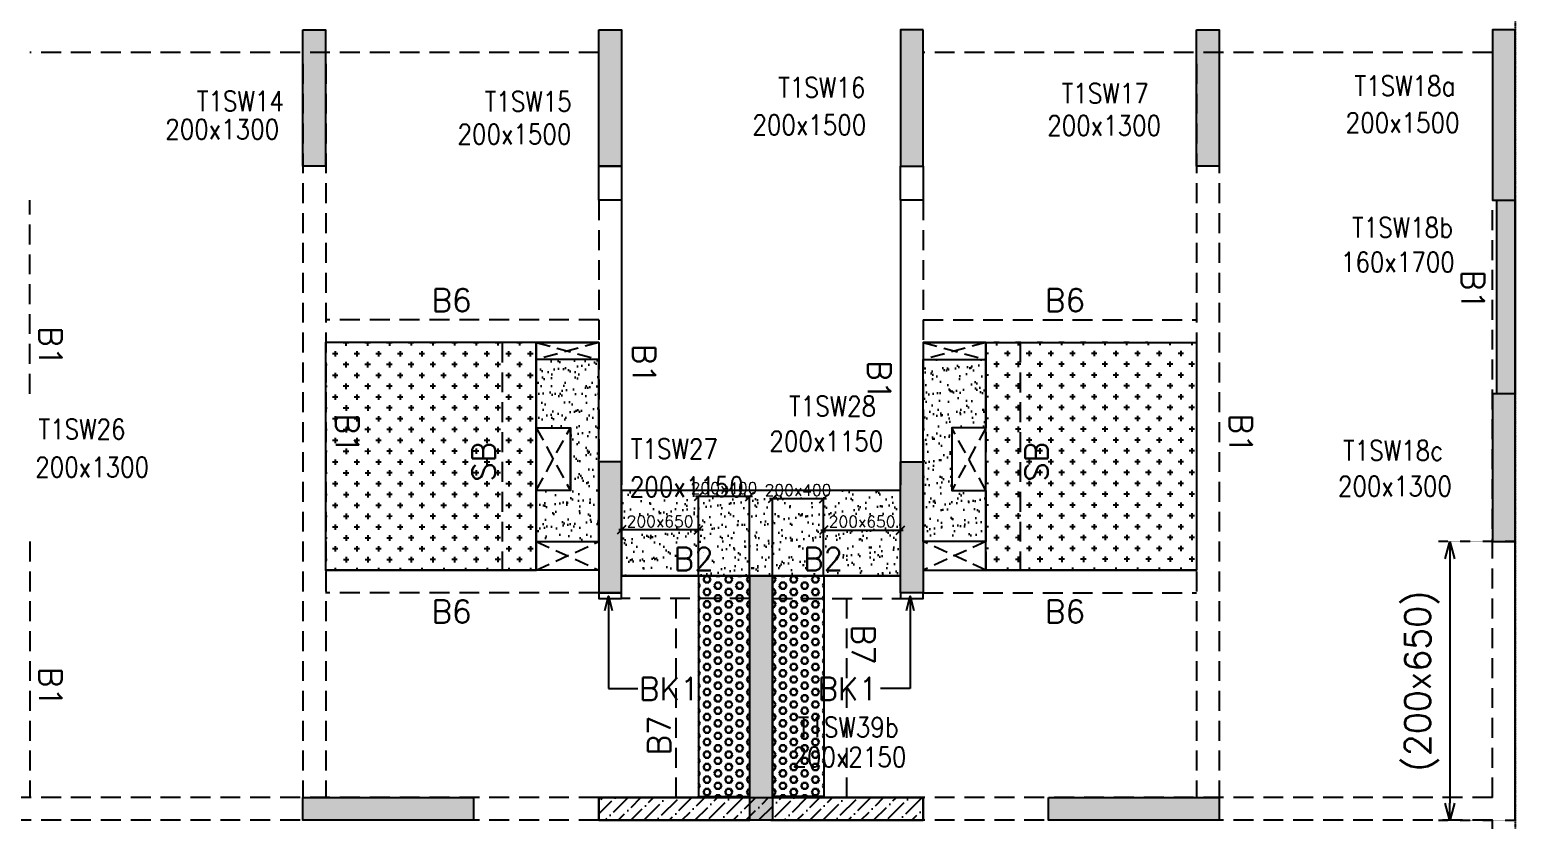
# Model space of a CAD drawing. Header units: millimetres. Extents: x 1078357 to 2594950, y -5122486 to -4636555.
# Drawn here: x 1387176 to 1400227, y -4663760 to -4656810 of the extents above; entities that cross this region are included whole.
import ezdxf

# ---------------------------------------------------------------- set-up
doc = ezdxf.new("R2010")
doc.units = ezdxf.units.MM
doc.header["$PDMODE"] = 35
for name, pattern in [('CONTINOUS', [0]), ('DOT', [0.25, 0, -0.25]), ('HIDDEN', [0.375, 0.25, -0.125]), ('New Retail block$0$CONTINOUS', [0])]:
    doc.linetypes.add(name, pattern=pattern)
doc.layers.get('0').update_dxf_attribs({"lineweight": 0})
doc.layers.get('Defpoints').update_dxf_attribs({"lineweight": 0})
for name, color, linetype, lineweight in [('A-_ANOTDIMA_D-', 6, 'Continuous', 13), ('COL. NO.', 30, 'Continuous', 25), ('COL. SIZE', 7, 'Continuous', 25), ('DIM', 9, 'Continuous', 25), ('HATCH', 8, 'Continuous', 30)]:
    doc.layers.add(name, color=color, linetype=linetype, lineweight=lineweight)
for name, color, linetype in [('B-200x325', 201, 'HIDDEN'), ('DROP SLAB', 8, 'Continuous'), ('EXPANSION JOINT', 10, 'HIDDEN'), ('NON STR. RCC WALL', 6, 'Continuous'), ('S-BEAM', 3, 'HIDDEN'), ('S-BEAM NO.', 6, 'Continuous'), ('S-COLUM_STOP', 12, 'Continuous'), ('S-COLUMN', 1, 'Continuous'), ('S-CUTOUT', 8, 'HIDDEN'), ('S-DIM', 2, 'Continuous'), ('S-SLAB-PROJECTION', 54, 'New Retail block$0$CONTINOUS'), ('SLAB FOLD', 8, 'Continuous')]:
    doc.layers.add(name, color=color, linetype=linetype)
doc.styles.add('Roman', font='romans')
doc.styles.add('ROMANS', font='romans.shx', dxfattribs={"width": 0.85})
doc.dimstyles.new('HARESH', dxfattribs={"dimtxt": 150, "dimasz": 75, "dimexe": 0, "dimexo": 0, "dimgap": 25, "dimtad": 1, "dimdec": 0, "dimdsep": 46, "dimtxsty": 'Roman', "dimblk": 'OBLIQUE', "dimcen": 225, "dimdle": 25, "dimclrd": 2, "dimclre": 2, "dimclrt": 7, "dimadec": 8, "dimazin": 1, "dimtfac": 1, "dimtdec": 0, "dimtmove": 0, "dimatfit": 0, "dimfxl": 1, "dimlwd": -1, "dimlwe": -1, "dimarcsym": 0})
pattern_1 = [(180.03079016, (-1908740.52, 9380896.72), (-95.1987999, -95.3011726), [47.625, -142.875]), (270.03079016, (-1908764.35, 9380920.52), (95.3011726, -95.1987999), [47.625, -142.875])]
pattern_2 = [(180, (1358376.37, -4474804.687), (-7e-15, -54.992613), [31.75, -63.5]), (300, (1358376.37, -4474804.687), (47.625, 27.496307), [31.75, -63.5]), (240, (1358344.62, -4474804.687), (47.625, -27.496307), [31.75, -63.5])]

# ---------------------------------------------------------------- blocks, each defined once
blk = doc.blocks.new('_Open30')
at = {"color": 0, "linetype": 'ByBlock', "lineweight": -2}
for p, q in [((-1, 0.268), (0, 0)), ((0, 0), (-1, -0.268)), ((0, 0), (-1, 0))]:
    blk.add_line(p, q, dxfattribs=at)
blk = doc.blocks.new('*D1581')
at = {"layer": 'Defpoints', "color": 0, "linetype": 'CONTINOUS', "ltscale": 0.5, "transparency": 16777216}
for p in [(1400226, -4661310, 0), (1399652, -4663760), (1400226, -4663760, 0)]:
    blk.add_point(p, dxfattribs=at)
at = {"layer": 'S-DIM', "color": 2, "linetype": 'DOT', "ltscale": 0.5, "transparency": 16777216}
for p, q in [((1400226, -4661310), (1399552, -4661310)), ((1400226, -4663760), (1399552, -4663760))]:
    blk.add_line(p, q, dxfattribs=at)
at = {"layer": 'S-DIM', "color": 2, "linetype": 'CONTINOUS', "ltscale": 0.5, "transparency": 16777216}
blk.add_line((1399652, -4661460), (1399652, -4663610), dxfattribs=at)
at = {"layer": 'S-DIM', "color": 2, "linetype": 'CONTINOUS', "ltscale": 0.5, "transparency": 16777216, "xscale": 150, "yscale": 150, "zscale": 150}
for p, rotation in [((1399652, -4661310), 90), ((1399652, -4663760), 270)]:
    blk.add_blockref('_Open30', p, dxfattribs=dict(at, rotation=rotation))
at = {"layer": 'S-DIM', "color": 7, "linetype": 'CONTINOUS', "ltscale": 0.5, "transparency": 16777216, "insert": (1399406, -4662535), "char_height": 225, "attachment_point": 5, "rotation": 90, "style": 'Roman'}
blk.add_mtext('(200x650)', dxfattribs=at)
blk = doc.blocks.new('_Oblique')
at = {"color": 0, "linetype": 'ByBlock', "lineweight": -2}
blk.add_line((-0.5, -0.5), (0.5, 0.5), dxfattribs=at)
blk = doc.blocks.new('*D1179')
at = {"layer": 'Defpoints', "color": 0, "ltscale": 700, "transparency": 16777216}
for p in [(1393051, -4660914), (1393051, -4661609, 0), (1393501, -4661609, 0)]:
    blk.add_point(p, dxfattribs=at)
at = {"layer": 'DIM', "color": 2, "ltscale": 700, "transparency": 16777216}
for p, q in [((1393526, -4660914), (1393026, -4660914)), ((1393051, -4661609), (1393051, -4660914)), ((1393501, -4661609), (1393501, -4660914))]:
    blk.add_line(p, q, dxfattribs=at)
at = {"layer": 'DIM', "color": 2, "ltscale": 700, "transparency": 16777216, "xscale": 75, "yscale": 75, "zscale": 75, "rotation": 180}
blk.add_blockref('_Oblique', (1393051, -4660914), dxfattribs=at)
at = {"layer": 'DIM', "color": 2, "ltscale": 700, "transparency": 16777216, "xscale": 75, "yscale": 75, "zscale": 75}
blk.add_blockref('_Oblique', (1393501, -4660914), dxfattribs=at)
at = {"layer": 'DIM', "color": 7, "ltscale": 700, "transparency": 16777216, "insert": (1393276, -4660839), "char_height": 150, "attachment_point": 5, "style": 'Roman'}
blk.add_mtext('{\\H0.666667x;200x400}', dxfattribs=at)
blk = doc.blocks.new('*D1180')
at = {"layer": 'Defpoints', "color": 0, "ltscale": 700, "transparency": 16777216}
for p in [(1392376, -4661207), (1392376, -4661609, 0), (1393051, -4661609, 0)]:
    blk.add_point(p, dxfattribs=at)
at = {"layer": 'DIM', "color": 2, "ltscale": 700, "transparency": 16777216}
for p, q in [((1393076, -4661207), (1392351, -4661207)), ((1392376, -4661609), (1392376, -4661207)), ((1393051, -4661609), (1393051, -4661207))]:
    blk.add_line(p, q, dxfattribs=at)
at = {"layer": 'DIM', "color": 2, "ltscale": 700, "transparency": 16777216, "xscale": 75, "yscale": 75, "zscale": 75, "rotation": 180}
blk.add_blockref('_Oblique', (1392376, -4661207), dxfattribs=at)
at = {"layer": 'DIM', "color": 2, "ltscale": 700, "transparency": 16777216, "xscale": 75, "yscale": 75, "zscale": 75}
blk.add_blockref('_Oblique', (1393051, -4661207), dxfattribs=at)
at = {"layer": 'DIM', "color": 7, "ltscale": 700, "transparency": 16777216, "insert": (1392714, -4661132), "char_height": 150, "attachment_point": 5, "style": 'Roman'}
blk.add_mtext('{\\H0.666667x;200x650}', dxfattribs=at)
blk = doc.blocks.new('*D1181')
at = {"layer": 'Defpoints', "color": 0, "ltscale": 700, "transparency": 16777216}
for p in [(1394151, -4660932), (1393701, -4661609, 0), (1394151, -4661609, 0)]:
    blk.add_point(p, dxfattribs=at)
at = {"layer": 'DIM', "color": 2, "ltscale": 700, "transparency": 16777216}
for p, q in [((1393676, -4660932), (1394176, -4660932)), ((1393701, -4661609), (1393701, -4660932)), ((1394151, -4661609), (1394151, -4660932))]:
    blk.add_line(p, q, dxfattribs=at)
at = {"layer": 'DIM', "color": 2, "ltscale": 700, "transparency": 16777216, "xscale": 75, "yscale": 75, "zscale": 75, "rotation": 180}
blk.add_blockref('_Oblique', (1393701, -4660932), dxfattribs=at)
at = {"layer": 'DIM', "color": 2, "ltscale": 700, "transparency": 16777216, "xscale": 75, "yscale": 75, "zscale": 75}
blk.add_blockref('_Oblique', (1394151, -4660932), dxfattribs=at)
at = {"layer": 'DIM', "color": 7, "ltscale": 700, "transparency": 16777216, "insert": (1393926, -4660857), "char_height": 150, "attachment_point": 5, "style": 'Roman'}
blk.add_mtext('{\\H0.666667x;200x400}', dxfattribs=at)
blk = doc.blocks.new('*D1182')
at = {"layer": 'Defpoints', "color": 0, "ltscale": 700, "transparency": 16777216}
for p in [(1394826, -4661209), (1394151, -4661609, 0), (1394826, -4661609, 0)]:
    blk.add_point(p, dxfattribs=at)
at = {"layer": 'DIM', "color": 2, "ltscale": 700, "transparency": 16777216}
for p, q in [((1394126, -4661209), (1394851, -4661209)), ((1394151, -4661609), (1394151, -4661209)), ((1394826, -4661609), (1394826, -4661209))]:
    blk.add_line(p, q, dxfattribs=at)
at = {"layer": 'DIM', "color": 2, "ltscale": 700, "transparency": 16777216, "xscale": 75, "yscale": 75, "zscale": 75, "rotation": 180}
blk.add_blockref('_Oblique', (1394151, -4661209), dxfattribs=at)
at = {"layer": 'DIM', "color": 2, "ltscale": 700, "transparency": 16777216, "xscale": 75, "yscale": 75, "zscale": 75}
blk.add_blockref('_Oblique', (1394826, -4661209), dxfattribs=at)
at = {"layer": 'DIM', "color": 7, "ltscale": 700, "transparency": 16777216, "insert": (1394489, -4661134), "char_height": 150, "attachment_point": 5, "style": 'Roman'}
blk.add_mtext('{\\H0.666667x;200x650}', dxfattribs=at)
blk = doc.blocks.new('G$CD63B60BD')
at = {"layer": 'COL. NO.', "linetype": 'Continuous', "style": 'ROMANS', "width": 0.85}
for s, p in [('T1SW16', (38076, 15305, -320)), ('T1SW17', (40566, 15253, -320)), ('T1SW18a', (43138, 15318, 0)), ('T1SW14', (32968, 15184, -270)), ('T1SW15', (35497, 15181, -320)), ('T1SW18b', (43117, 14074, 0)), ('T1SW28', (38171, 12503, -320)), ('T1SW26', (31577, 12301, -320)), ('T1SW27', (36781, 12127, -320)), ('T1SW18c', (43038, 12113, 0)), ('T1SW39b', (38247, 9681, -320))]:
    blk.add_text(s, height=175, dxfattribs=at).set_placement(p)
at = {"layer": 'COL. SIZE', "linetype": 'Continuous', "style": 'ROMANS', "width": 0.85}
for s, p in [('200x1500', (37849, 14976, -320)), ('200x1300', (40439, 14970, -320)), ('200x1500', (43061, 14995, 0)), ('200x1300', (32691, 14937, -320)), ('200x1500', (35258, 14894, -320)), ('160x1700', (43019, 13770, 0)), ('200x1150', (37998, 12195, -320)), ('200x1300', (31548, 11967, -320)), ('200x1150', (36772, 11794, -320)), ('200x1300', (42993, 11799, 0)), ('200x2150', (38201, 9419, -320))]:
    blk.add_text(s, height=175, dxfattribs=at).set_placement(p)

msp = doc.modelspace()

# ---------------------------------------------------------------- hatches: boundary and pattern name
at = {"layer": 'DROP SLAB'}
h = msp.add_hatch(dxfattribs=at)
h.set_pattern_fill('CROSS', color=8, scale=15, angle=0.03079)
h.set_pattern_definition(pattern_1)
h.paths.add_polyline_path([(1391626.1, -4659559.9), (1389776.2, -4659560.1), (1389776.2, -4661560), (1391626.1, -4661559.8)])
h = msp.add_hatch(dxfattribs=at)
h.set_pattern_fill('CROSS', color=8, scale=15, angle=179.96921)
h.set_pattern_definition(pattern_1)
h.paths.add_polyline_path([(1395576.2, -4659560), (1397426.2, -4659560), (1397426.2, -4661559.8), (1395576.2, -4661559.8)])
at = {"layer": 'HATCH'}
h = msp.add_hatch(dxfattribs=at)
h.set_pattern_fill('AR-SAND', color=8, scale=3, angle=179.97015)
h.set_pattern_definition([(37.47015413, (-4737081.49, 23382818.12), (-4.72361136, 146.8264517), [0, -115.824, 0, -129.54, 0, -123.825]), (7.4701541, (-4737081.5, 23382818.12), (134.9689868, 214.9772528), [0, -62.484, 0, -104.394, 0, -40.005]), (327.47015413, (-4737175.22, 23382818.17), (237.29790347, 0.3075449), [0, -38.1, 0, -137.16, 0, -179.07]), (317.4701541, (-4737175.22, 23382818.17), (229.1017424, 66.759465), [0, -19.05, 0, -89.916, 0, -102.87])])
h.paths.add_polyline_path([(1392175.5, -4659709.6), (1391625.5, -4659709.6), (1391625.5, -4660309.7), (1391925.4, -4660309.7), (1391925.4, -4660859.6), (1391625.5, -4660859.6), (1391625.5, -4661309.6), (1392175.4, -4661309.6)])
h = msp.add_hatch(dxfattribs=at)
h.set_pattern_fill('AR-SAND', color=8, scale=3, angle=179.97015)
h.set_pattern_definition([(37.47015413, (-3639856.78, 18698798.93), (-4.72361136, 146.8264517), [0, -115.824, 0, -129.54, 0, -123.825]), (7.4701541, (-3639856.78, 18698798.93), (134.9689868, 214.9772528), [0, -62.484, 0, -104.394, 0, -40.005]), (327.4701541, (-3639950.5, 18698798.98), (237.2979035, 0.3075449), [0, -38.1, 0, -137.16, 0, -179.07]), (317.4701541, (-3639950.5, 18698798.98), (229.1017424, 66.759465), [0, -19.05, 0, -89.916, 0, -102.87])])
h.paths.add_polyline_path([(1395026.2, -4659709.7), (1395576.2, -4659709.7), (1395576.2, -4660309.7), (1395276.2, -4660309.7), (1395276.2, -4660859.7), (1395576.2, -4660859.6), (1395576.2, -4661309.7), (1395026.2, -4661309.7)])
h = msp.add_hatch(dxfattribs=at)
h.set_pattern_fill('AR-SAND', color=8, scale=3, angle=179.97015)
h.set_pattern_definition([(37.4701541, (-2602581.73, 14014729.65), (-4.72361136, 146.8264517), [0, -115.824, 0, -129.54, 0, -123.825]), (7.4701541, (-2602581.73, 14014729.65), (134.9689868, 214.9772528), [0, -62.484, 0, -104.394, 0, -40.005]), (327.4701541, (-2602675.46, 14014729.7), (237.2979035, 0.3075449), [0, -38.1, 0, -137.16, 0, -179.07]), (317.4701541, (-2602675.46, 14014729.7), (229.1017424, 66.759465), [0, -19.05, 0, -89.916, 0, -102.87])])
h.paths.add_polyline_path([(1394826.5, -4660859.6), (1392376.5, -4660859.6), (1392376.5, -4661609.7), (1394826.5, -4661609.7)])
h = msp.add_hatch(dxfattribs=at)
h.set_pattern_fill('AR-SAND', color=8, scale=3, angle=179.97015)
h.set_pattern_definition([(37.4701541, (-2602581.78, 14014729.65), (-4.72361136, 146.8264517), [0, -115.824, 0, -129.54, 0, -123.825]), (7.4701541, (-2602581.78, 14014729.65), (134.9689868, 214.9772528), [0, -62.484, 0, -104.394, 0, -40.005]), (327.4701541, (-2602675.5, 14014729.7), (237.2979035, 0.3075449), [0, -38.1, 0, -137.16, 0, -179.07]), (317.4701541, (-2602675.5, 14014729.7), (229.1017424, 66.759465), [0, -19.05, 0, -89.916, 0, -102.87])])
h.paths.add_polyline_path([(1394826.5, -4661009.7), (1392376.5, -4661009.7), (1392376.5, -4661609.7), (1394826.5, -4661609.7)])
at = {"layer": 'HATCH', "ltscale": 1000}
h = msp.add_hatch(dxfattribs=at)
h.set_pattern_fill('HEX', color=8, scale=10, angle=180)
h.set_pattern_definition(pattern_2)
h.paths.add_polyline_path([(1393501.4, -4663549.1), (1393051.4, -4663549.1), (1393051.4, -4661609.7), (1393501.4, -4661609.7)])
h = msp.add_hatch(dxfattribs=at)
h.set_pattern_fill('HEX', color=8, scale=10, angle=180)
h.set_pattern_definition(pattern_2)
h.paths.add_polyline_path([(1393701.7, -4663549.1), (1394151.7, -4663549.1), (1394151.7, -4661609.7), (1393701.7, -4661609.7)])
at = {"layer": 'S-COLUM_STOP', "lineweight": 25}
h = msp.add_hatch(dxfattribs=at)
h.set_pattern_fill('ANSI36', color=256, scale=25)
h.set_pattern_definition([(45, (2292070.08, -9350090.68), (42.0949506, 154.3481521), [198.4375, -39.6875, 0, -39.6875])])
h.paths.add_polyline_path([(1392176.3, -4663559.7), (1395026.3, -4663559.7), (1395026.3, -4663759.7), (1392176.3, -4663759.7)])
at = {"layer": 'S-COLUMN', "lineweight": 25}
h = msp.add_hatch(color=1, dxfattribs=at)
h.dxf.hatch_style = 1
h.paths.add_polyline_path([(1389576.3, -4658009.8), (1389776.3, -4658009.8), (1389776.3, -4656809.7), (1389576.3, -4656809.7)])
at = {"layer": 'S-COLUMN', "lineweight": 25, "extrusion": (-1.00316e-06, 2.11765e-11, 1)}
h = msp.add_hatch(color=1, dxfattribs=at)
h.dxf.hatch_style = 1
h.paths.add_polyline_path([(1392176.3, -4656809.7), (1392376.3, -4656809.7), (1392376.3, -4658009.7), (1392176.3, -4658009.7)])
at = {"layer": 'S-COLUMN', "lineweight": 25}
h = msp.add_hatch(color=1, dxfattribs=at)
h.dxf.hatch_style = 1
h.paths.add_polyline_path([(1394826.3, -4658009.7), (1394826.3, -4656809.7), (1395026.3, -4656809.7), (1395026.3, -4658009.7)])
h = msp.add_hatch(color=1, dxfattribs=at)
h.dxf.hatch_style = 1
h.paths.add_polyline_path([(1397426.3, -4658009.8), (1397626.3, -4658009.8), (1397626.3, -4656809.7), (1397426.3, -4656809.7)])
h = msp.add_hatch(color=1, dxfattribs=at)
h.dxf.hatch_style = 1
h.paths.add_polyline_path([(1400226.3, -4656809.7), (1400026.3, -4656809.7), (1400026.3, -4658309.7), (1400226.3, -4658309.7)])
at = {"layer": 'S-COLUMN', "lineweight": 25, "extrusion": (1.00316e-06, -2.11765e-11, 1)}
h = msp.add_hatch(color=1, dxfattribs=at)
h.dxf.hatch_style = 1
h.paths.add_polyline_path([(1400226.2, -4660009.7), (1400066.2, -4660009.7), (1400066.2, -4658309.7), (1400226.2, -4658309.7)])
at = {"layer": 'S-COLUMN', "lineweight": 25}
h = msp.add_hatch(color=1, dxfattribs=at)
h.dxf.hatch_style = 1
h.paths.add_polyline_path([(1400026.3, -4661309.7), (1400226.3, -4661309.7), (1400226.3, -4660009.7), (1400026.3, -4660009.7)])
at = {"layer": 'S-COLUMN', "lineweight": 25, "extrusion": (-1.00316e-06, 2.11765e-11, 1)}
h = msp.add_hatch(color=1, dxfattribs=at)
h.dxf.hatch_style = 1
h.paths.add_polyline_path([(1392176.3, -4661759.7), (1392376.3, -4661759.7), (1392376.3, -4660609.7), (1392176.3, -4660609.7)])
at = {"layer": 'S-COLUMN', "lineweight": 25}
h = msp.add_hatch(color=1, dxfattribs=at)
h.dxf.hatch_style = 1
h.paths.add_polyline_path([(1395026.3, -4661759.7), (1394826.3, -4661759.7), (1394826.3, -4660609.7), (1395026.3, -4660609.7)])
h = msp.add_hatch(color=1, dxfattribs=at)
h.dxf.hatch_style = 1
h.paths.add_polyline_path([(1393501.3, -4661609.7), (1393701.3, -4661609.7), (1393701.3, -4663759.7), (1393501.3, -4663759.7)])
h = msp.add_hatch(color=1, dxfattribs=at)
h.dxf.hatch_style = 1
h.paths.add_polyline_path([(1389576.3, -4663559.7), (1391076.3, -4663559.7), (1391076.3, -4663759.7), (1389576.3, -4663759.7)])
h = msp.add_hatch(color=1, dxfattribs=at)
h.dxf.hatch_style = 1
h.paths.add_polyline_path([(1396126.3, -4663559.7), (1397626.3, -4663559.7), (1397626.3, -4663759.7), (1396126.3, -4663759.7)])

# ---------------------------------------------------------------- linework, layer by layer
at = {"layer": 'DROP SLAB', "color": 3, "linetype": 'CONTINOUS', "ltscale": 500, "elevation": 0}
for points in [[(1391626.1, -4659559.9), (1389776.2, -4659560.1), (1389776.2, -4661560), (1391626.1, -4661559.8)], [(1391625.8, -4659559.9), (1392175.8, -4659559.9), (1392175.8, -4659709.7), (1391625.8, -4659709.7)], [(1395576.2, -4659559.9), (1395026.2, -4659559.9), (1395026.2, -4659709.7), (1395576.2, -4659709.7)], [(1395576.2, -4659560), (1397426.2, -4659560), (1397426.2, -4661559.8), (1395576.2, -4661559.8)], [(1391626.1, -4660309.6), (1391926.1, -4660309.6), (1391926.1, -4660859.6), (1391626.1, -4660859.6)], [(1395576.2, -4660309.7), (1395276.2, -4660309.7), (1395276.2, -4660859.7), (1395576.2, -4660859.7)], [(1391626.2, -4661309.7), (1392176.1, -4661309.7), (1392176.1, -4661559.7), (1391626.2, -4661559.7)], [(1395576.2, -4661309.7), (1395026.4, -4661309.7), (1395026.4, -4661559.7), (1395576.2, -4661559.7)]]:
    msp.add_lwpolyline(points, close=True, dxfattribs=at)
at = {"layer": 'EXPANSION JOINT'}
msp.add_line((1400226.5, -4654069.7, 0), (1400226.5, -4674402.2, 0), dxfattribs=at)
msp.add_line((1400226.5, -4654069.7, 0), (1400226.5, -4674402.2, 0), dxfattribs=at)
at = {"layer": 'NON STR. RCC WALL', "elevation": 0}
for points in [[(1392376.2, -4658009.6), (1392376.2, -4658309.6), (1392176.3, -4658309.6), (1392176.3, -4658009.6)], [(1395026.2, -4658009.6), (1395026.2, -4658309.6), (1394826.3, -4658309.6), (1394826.3, -4658009.6)], [(1393501.3, -4663560.2), (1392176.3, -4663560), (1392176.3, -4663759.4), (1393501.3, -4663759.7)], [(1395026.3, -4663560.2), (1393701.3, -4663560), (1393701.3, -4663759.4), (1395026.3, -4663759.7)]]:
    msp.add_lwpolyline(points, close=True, dxfattribs=at)
at = {"layer": 'S-BEAM', "linetype": 'HIDDEN', "ltscale": 700}
for p, q in [((1392176.5, -4657009.7, 0), (1387176.5, -4657009.7, 0)), ((1400026.5, -4657009.7, 0), (1395026.5, -4657009.7, 0)), ((1389576.5, -4657109.7, 0), (1389576.5, -4663559.6, 0)), ((1389776.5, -4657109.7, 0), (1389776.5, -4663559.6, 0)), ((1397426.5, -4657109.7, 0), (1397426.5, -4663559.6, 0)), ((1397626.5, -4657109.7, 0), (1397626.5, -4663559.6, 0)), ((1387176.5, -4660009.7, 0), (1387176.5, -4658309.7, 0)), ((1392176.5, -4658309.7, 0), (1392176.5, -4660809.7, 0)), ((1395026.5, -4658309.7, 0), (1395026.5, -4660809.7, 0)), ((1400026.5, -4663559.6, 0), (1400026.5, -4658309.7, 0)), ((1391326.2, -4659559.7, 0), (1391326.2, -4661559.5, 0)), ((1395576.1, -4659560.2, 0), (1395576.1, -4661560, 0)), ((1395876.1, -4659560.2, 0), (1395876.1, -4661560, 0)), ((1387176.5, -4661309.7, 0), (1387176.5, -4663559.6, 0)), ((1393501.5, -4661809.7, 0), (1392376.5, -4661809.7, 0)), ((1393701.5, -4661809.7, 0), (1394826.5, -4661809.7, 0)), ((1392176.5, -4663559.6, 0), (1381319.8, -4663559.6, 0)), ((1400026.5, -4663559.6, 0), (1395026.5, -4663559.6, 0)), ((1392176.5, -4663759.6, 0), (1381319.8, -4663759.6, 0)), ((1400026.5, -4663759.6, 0), (1395026.5, -4663759.6, 0))]:
    msp.add_line(p, q, dxfattribs=at)
at = {"layer": 'S-BEAM', "linetype": 'CONTINOUS', "ltscale": 700}
for p, q in [((1392376.5, -4658309.7, 0), (1392376.5, -4660809.7, 0)), ((1394826.5, -4658309.7, 0), (1394826.5, -4660809.7, 0)), ((1400226.5, -4663759.6, 0), (1400226.5, -4658309.7, 0)), ((1400226.5, -4660809.7, 0), (1400227.2, -4660809.7, 0)), ((1394826.5, -4661609.7, 0), (1392376.5, -4661609.7, 0))]:
    msp.add_line(p, q, dxfattribs=at)
at = {"layer": 'S-BEAM', "ltscale": 700}
for p, q in [((1392176.2, -4659360.1, 0), (1389776.2, -4659360.1, 0)), ((1395026.2, -4659360, 0), (1397426.2, -4659360, 0)), ((1400226.5, -4660609.7, 0), (1400227.2, -4660609.7, 0)), ((1392176, -4661759.9, 0), (1389776.2, -4661759.9, 0)), ((1392851.1, -4661809.8, 0), (1392851.1, -4663559.8, 0)), ((1394351.3, -4661809.8, 0), (1394351.3, -4663559.8, 0)), ((1395026.3, -4661759.8, 0), (1397426.1, -4661759.8, 0))]:
    msp.add_line(p, q, dxfattribs=at)
at = {"layer": 'S-BEAM', "linetype": 'Continuous', "ltscale": 700}
for p, q in [((1392176.2, -4659560.1, 0), (1389776.2, -4659560.1, 0)), ((1395026.2, -4659560, 0), (1397426.2, -4659560, 0)), ((1392176, -4661559.9, 0), (1389776.2, -4661559.9, 0)), ((1395026.3, -4661559.8, 0), (1397426.1, -4661559.8, 0)), ((1393051.1, -4661809.8, 0), (1393051.1, -4663549.1, 0)), ((1394151.3, -4661809.8, 0), (1394151.3, -4663549.2, 0))]:
    msp.add_line(p, q, dxfattribs=at)
at = {"layer": 'S-BEAM', "linetype": 'ByBlock', "ltscale": 700}
msp.add_line((1391626.2, -4659559.7, 0), (1391626.2, -4661559.5, 0), dxfattribs=at)
at = {"layer": 'S-BEAM', "linetype": 'HIDDEN', "ltscale": 500}
msp.add_line((1400026.5, -4665759.7, 0), (1400026.5, -4663759.6, 0), dxfattribs=at)
at = {"layer": 'S-BEAM', "linetype": 'Continuous', "ltscale": 700, "elevation": 0}
for points in [[(1392376.5, -4661759.7), (1392176.5, -4661759.7), (1392176.5, -4661809.9), (1392376.5, -4661809.9)], [(1395026.5, -4661759.7), (1394826.5, -4661759.7), (1394826.5, -4661809.9), (1395026.5, -4661809.9)]]:
    msp.add_lwpolyline(points, close=True, dxfattribs=at)
at = {"layer": 'S-COLUM_STOP', "lineweight": 25, "elevation": 0}
msp.add_lwpolyline([(1392176.3, -4663559.7), (1395026.3, -4663559.7), (1395026.3, -4663759.7), (1392176.3, -4663759.7)], close=True, dxfattribs=at)
at = {"layer": 'S-COLUMN', "color": 1, "lineweight": 25, "elevation": 0}
for points in [[(1389576.3, -4656809.7), (1389776.3, -4656809.7), (1389776.3, -4658009.8), (1389576.3, -4658009.8)], [(1395026.3, -4656809.7), (1394826.3, -4656809.7), (1394826.3, -4658009.6), (1395026.3, -4658009.6)], [(1397426.3, -4656809.7), (1397626.3, -4656809.7), (1397626.3, -4658009.8), (1397426.3, -4658009.8)], [(1400226.3, -4656809.7), (1400026.3, -4656809.7), (1400026.3, -4658309.7), (1400226.3, -4658309.7)], [(1400026.3, -4661309.7), (1400226.3, -4661309.7), (1400226.3, -4660009.7), (1400026.3, -4660009.7)], [(1395026.3, -4661759.7), (1394826.3, -4661759.7), (1394826.3, -4660609.7), (1395026.3, -4660609.7)], [(1393501.3, -4661609.7), (1393701.3, -4661609.7), (1393701.3, -4663759.7), (1393501.3, -4663759.7)], [(1389576.3, -4663559.7), (1391076.3, -4663559.7), (1391076.3, -4663759.7), (1389576.3, -4663759.7)], [(1396126.3, -4663559.7), (1397626.3, -4663559.7), (1397626.3, -4663759.7), (1396126.3, -4663759.7)]]:
    msp.add_lwpolyline(points, close=True, dxfattribs=at)
at = {"layer": 'S-COLUMN', "color": 1, "lineweight": 25, "extrusion": (-1.00316e-06, 2.11765e-11, 1), "elevation": -1.4}
for points in [[(1392176.3, -4656809.7), (1392376.3, -4656809.7), (1392376.3, -4658009.6), (1392176.3, -4658009.6)], [(1392176.3, -4661759.7), (1392376.3, -4661759.7), (1392376.3, -4660609.7), (1392176.3, -4660609.7)]]:
    msp.add_lwpolyline(points, close=True, dxfattribs=at)
at = {"layer": 'S-COLUMN', "color": 1, "lineweight": 25, "extrusion": (1.00316e-06, -2.11765e-11, 1), "elevation": 1.4}
msp.add_lwpolyline([(1400226.2, -4660009.7), (1400066.2, -4660009.7), (1400066.2, -4658309.7), (1400226.2, -4658309.7)], close=True, dxfattribs=at)
at = {"layer": 'S-CUTOUT', "ltscale": 500}
for p, q in [((1392175.8, -4659559.7, 0), (1391625.8, -4659709.7, 0)), ((1391626.6, -4659559.9, 0), (1392175.8, -4659709.7, 0)), ((1395026.2, -4659559.7, 0), (1395576.2, -4659709.7, 0)), ((1395575.4, -4659559.9, 0), (1395026.2, -4659709.7, 0)), ((1391626.1, -4660309.6, 0), (1391926.1, -4660859.6, 0)), ((1391626.1, -4660859.6, 0), (1391926.1, -4660309.6, 0)), ((1395576.3, -4660309.7, 0), (1395276.2, -4660859.7, 0)), ((1395576.3, -4660859.7, 0), (1395276.2, -4660309.7, 0)), ((1391626.2, -4661309.7, 0), (1392176.1, -4661559.7, 0)), ((1391626.2, -4661559.7, 0), (1392176.2, -4661309.7, 0)), ((1395576.2, -4661559.7, 0), (1395026.2, -4661309.7, 0)), ((1395576.2, -4661309.7, 0), (1395026.4, -4661559.7, 0))]:
    msp.add_line(p, q, dxfattribs=at)
at = {"layer": 'S-SLAB-PROJECTION', "elevation": 0}
msp.add_lwpolyline([(1394826.5, -4660859.6), (1392376.5, -4660859.6), (1392376.5, -4661609.7), (1394826.5, -4661609.7)], close=True, dxfattribs=at)
at = {"layer": 'SLAB FOLD', "color": 8, "ltscale": 1000, "elevation": 0}
for points in [[(1392175.5, -4659709.6), (1391625.5, -4659709.6), (1391625.5, -4660309.7), (1391925.4, -4660309.7), (1391925.4, -4660859.6), (1391625.5, -4660859.6), (1391625.5, -4661309.6), (1392175.4, -4661309.6), (1392175.5, -4659709.6)], [(1395026.2, -4659709.7), (1395576.2, -4659709.7), (1395576.2, -4660309.7), (1395276.2, -4660309.7), (1395276.2, -4660859.7), (1395576.2, -4660859.6), (1395576.2, -4661309.7), (1395026.2, -4661309.7), (1395026.2, -4659709.7)]]:
    msp.add_lwpolyline(points, dxfattribs=at)
for points in [[(1393051.2, -4663549.1), (1393501.2, -4663549.1), (1393501.2, -4661609.8), (1393051.2, -4661609.8)], [(1394151.5, -4663549.1), (1393701.4, -4663549.1), (1393701.4, -4661609.8), (1394151.5, -4661609.8)]]:
    msp.add_lwpolyline(points, close=True, dxfattribs=at)

# ---------------------------------------------------------------- block references
at = {"layer": 'A-_ANOTDIMA_D-', "color": 2, "ltscale": 700}
msp.add_blockref('G$CD63B60BD', (1355676.2, -4672709.7, 0), dxfattribs=at)

# ---------------------------------------------------------------- texts
at = {"layer": 'B-200x325', "linetype": 'Continuous', "ltscale": 700, "style": 'ROMANS'}
for rotation, p in [(0.00055, (1390706.7, -4659288, -2.7)), (359.99866, (1396095.7, -4659287.9, -2.7)), (0.00055, (1390706.7, -4662025.1, -2.7)), (359.99866, (1396095.7, -4662025, -2.7))]:
    msp.add_text('B6', height=200, rotation=rotation, dxfattribs=at).set_placement(p)
at = {"layer": 'S-BEAM NO.', "linetype": 'HIDDEN', "ltscale": 500, "style": 'ROMANS'}
for p in [(1399755.5, -4658921.5, -2.7), (1387259.7, -4659417.3, -2.7), (1392475, -4659571.9, -2.7), (1394540.4, -4659714.7, -2.7), (1389866.9, -4660184.7, -2.7), (1397716.9, -4660184.7, -2.7), (1387259.7, -4662411.6, -2.7)]:
    msp.add_text('B1', height=200, rotation=269.99906, dxfattribs=at).set_placement(p)
at = {"layer": 'S-BEAM NO.', "linetype": 'Continuous', "ltscale": 700, "style": 'ROMANS'}
for s, rotation, p in [('SB', 90.00094, (1391264.8, -4660784.3, -2.7)), ('SB', 90.00094, (1396120.8, -4660784.3, -2.7)), ('B7', 269.99866, (1394400.1, -4662039.8, -2.7)), ('BK1', 359.99906, (1392529.6, -4662703.7, -2.7)), ('BK1', 0.00094, (1394097.6, -4662703.7, -2.7)), ('B7', 90.00094, (1392805.9, -4663189.4, -2.7))]:
    msp.add_text(s, height=200, rotation=rotation, dxfattribs=at).set_placement(p)
at = {"layer": 'S-BEAM NO.', "linetype": 'Continuous', "ltscale": 500, "style": 'ROMANS'}
for p in [(1392834.3, -4661562.6, -2.7), (1393971, -4661562.6, -2.7)]:
    msp.add_text('B2', height=200, dxfattribs=at).set_placement(p)

# ---------------------------------------------------------------- dimensions: what is measured, and where the dimension line sits
at = {"layer": 'DIM', "ltscale": 700}
for base, p1, p2, picture, middle in [((1393050.9, -4660914.1, 0), (1393501, -4661609.2, 0), (1393050.9, -4661609.2, 0), '*D1179', (1393275.9, -4660914.1, 0)), ((1394151.2, -4660932.4, 0), (1393701, -4661609.2, 0), (1394151.2, -4661609.1, 0), '*D1181', (1393926.1, -4660932.4, 0))]:
    dim = msp.add_linear_dim(base=base, p1=p1, p2=p2, text='{\\H0.666667x;200x400}', dimstyle='HARESH', override={"dimtxsty": 'Roman'}, dxfattribs=at)
    dim.commit()
    dim.dimension.update_dxf_attribs({"geometry": picture, "text_midpoint": middle, "dimtype": 160})
for base, p1, p2, picture, middle in [((1392376.2, -4661207.1, 0), (1393050.9, -4661609.2, 0), (1392376.2, -4661609.1, 0), '*D1180', (1392713.6, -4661132.1, 0)), ((1394826, -4661209.1, 0), (1394151.2, -4661609.1, 0), (1394826, -4661609.2, 0), '*D1182', (1394488.6, -4661134.1, 0))]:
    dim = msp.add_linear_dim(base=base, p1=p1, p2=p2, text='{\\H0.666667x;200x650}', dimstyle='HARESH', override={"dimtxsty": 'Roman', "dimtmove": 1}, dxfattribs=at)
    dim.commit()
    dim.dimension.update_dxf_attribs({"geometry": picture, "text_midpoint": middle})
at = {"layer": 'S-DIM', "linetype": 'CONTINOUS', "ltscale": 0.5}
dim = msp.add_linear_dim(base=(1399652.4, -4663759.6, 0), p1=(1400226.5, -4661309.7, 0), p2=(1400226.5, -4663759.6, 0), angle=90, text='(200x650)', dimstyle='HARESH', override={"dimtxt": 225, "dimasz": 150, "dimexe": 100, "dimgap": 75, "dimtxsty": 'Roman', "dimblk1": 'Open30', "dimblk2": 'Open30', "dimsah": 1, "dimdle": 1, "dimfxl": 500, "dimarcsym": 1}, dxfattribs=at)
dim.commit()
dim.dimension.update_dxf_attribs({"geometry": '*D1581', "text_midpoint": (1399406, -4662534.6, 0)})

# ---------------------------------------------------------------- leaders
at = {"layer": 'S-BEAM NO.', "linetype": 'Continuous', "ltscale": 700}
for points in [[(1392260, -4661790.1, 0), (1392260, -4662601.5, 0), (1392518.9, -4662601.5, 0)], [(1394910, -4661790.1, 0), (1394910, -4662601.5, 0), (1394651.2, -4662601.5, 0)]]:
    msp.add_leader(points, dimstyle='HARESH', override={"dimasz": 125, "dimgap": 25, "dimtad": 0, "dimldrblk": 'Open30'}, dxfattribs=at)

doc.saveas('drawing.dxf')
